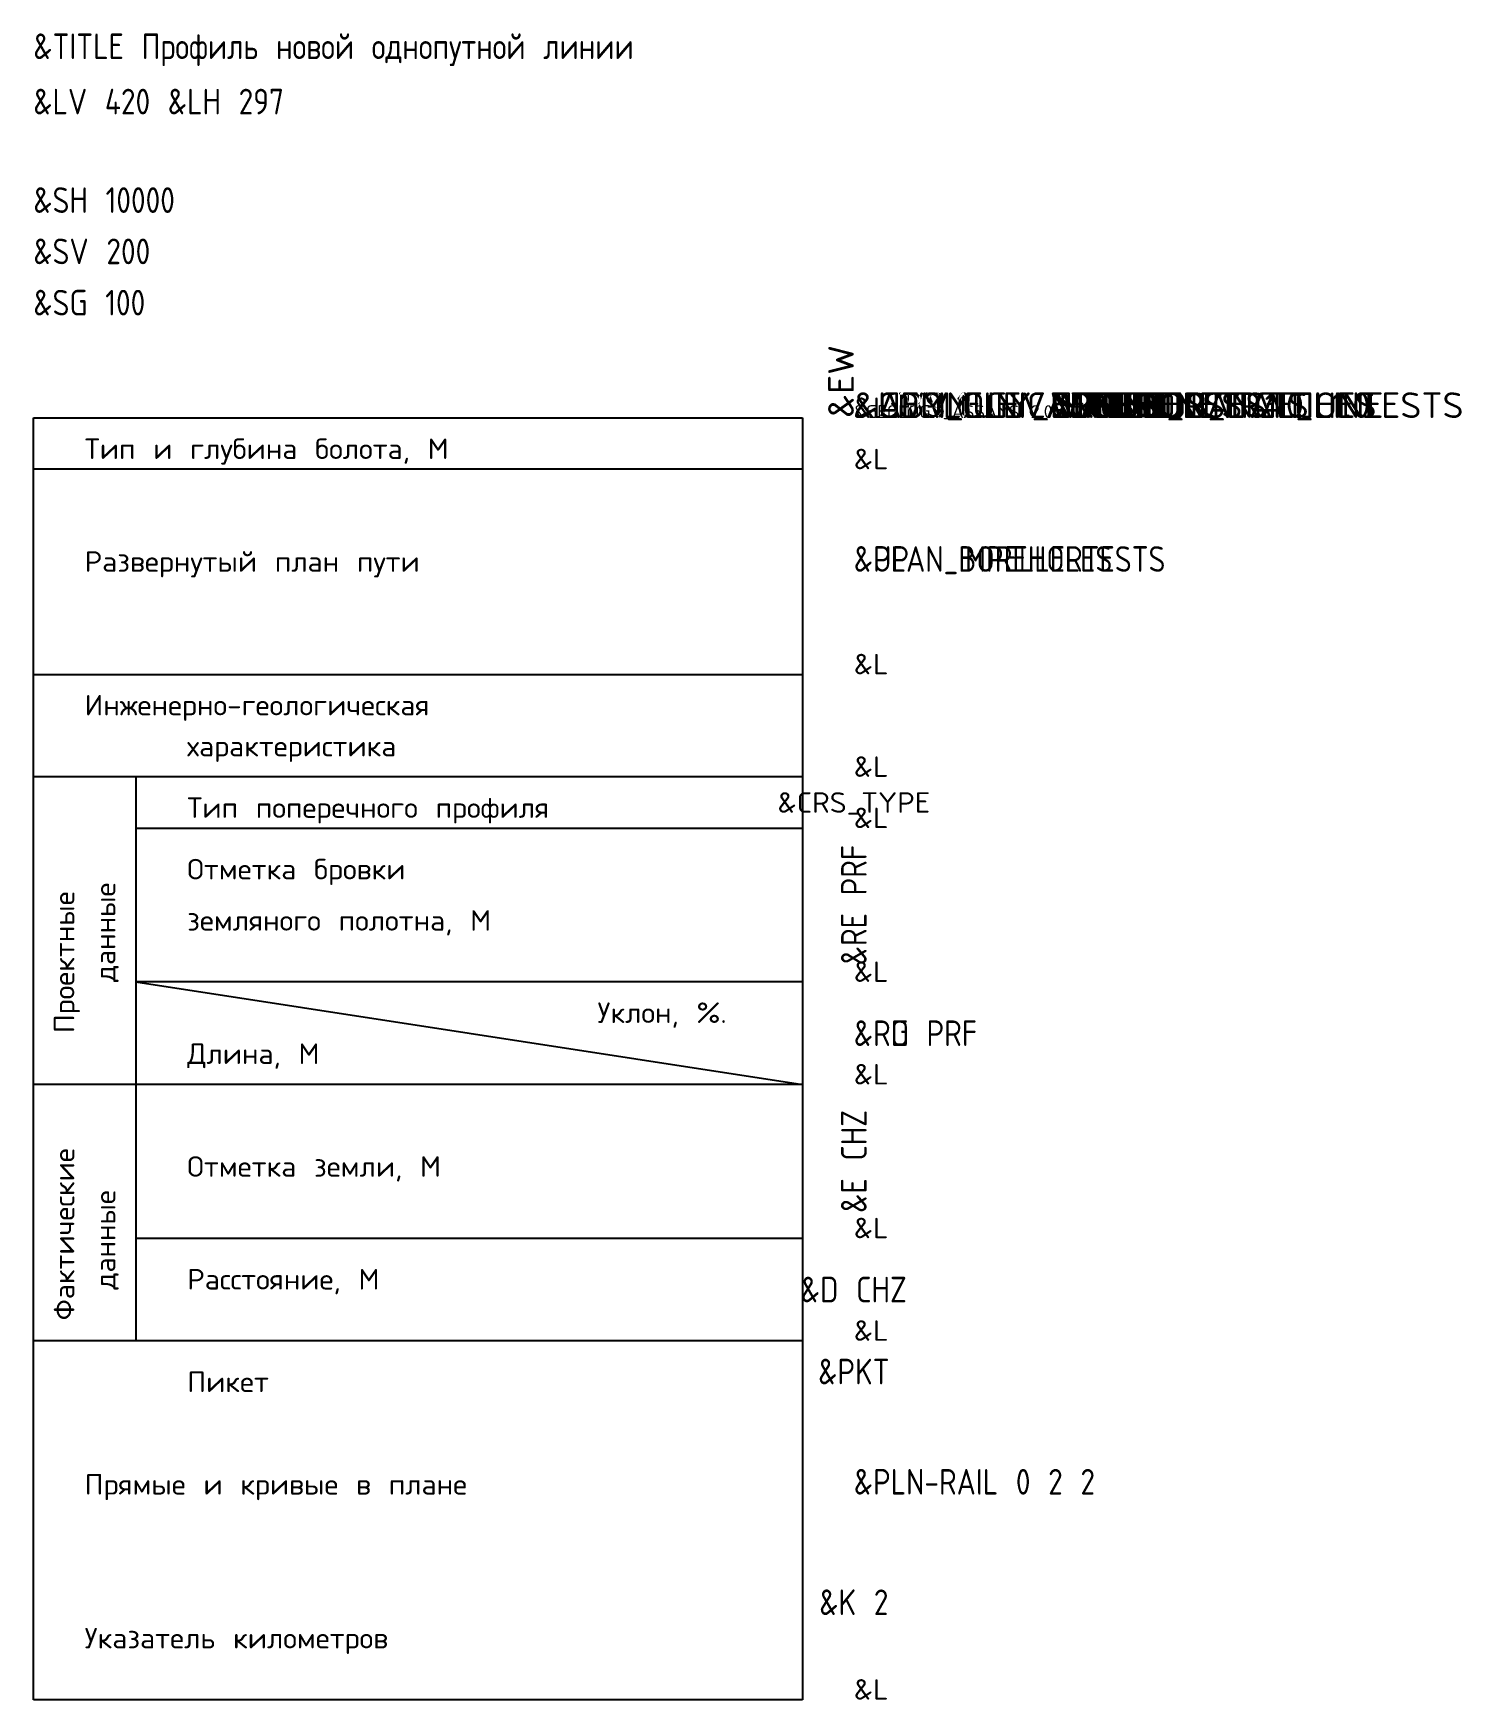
# Model space of a CAD drawing. Extents: x 0 to 139, y 0 to 163.
import ezdxf
from ezdxf.enums import TextEntityAlignment as Align

# ---------------------------------------------------------------- set-up
doc = ezdxf.new("R2010")
doc.units = 0
for name, color, linetype in [('Геология_вода', 7, 'Continuous'), ('Геология_выработки', 7, 'Continuous'), ('Геология_испытания_крыльчаткой', 7, 'Continuous'), ('Геология_контуры', 7, 'Continuous'), ('Геология_мерзлота', 7, 'Continuous'), ('Геология_опробование', 7, 'Continuous'), ('Геология_подписи', 7, 'Continuous'), ('Геология_список_ИГЭ', 7, 'Continuous'), ('Геология_точки_статического_зондирования', 7, 'Continuous'), ('Геология_штриховки', 8, 'Continuous'), ('Километры', 7, 'Continuous'), ('Коммуникации', 7, 'Continuous'), ('Красные отметки', 1, 'Continuous'), ('Красный профиль', 1, 'Continuous'), ('Линейка абсолютных высот', 7, 'Continuous'), ('Пикеты', 7, 'Continuous'), ('Прямые и кривые в плане', 7, 'Continuous'), ('Рабочие отметки', 7, 'Continuous'), ('Развернутый план', 7, 'Continuous'), ('Ссылочные профили', 144, 'Continuous'), ('Таблица', 7, 'Continuous'), ('Таблица отметок', 7, 'Continuous'), ('УВВ', 7, 'Continuous'), ('Черные отметки', 3, 'Continuous'), ('Черный профиль', 3, 'Continuous')]:
    doc.layers.add(name, color=color, linetype=linetype)
doc.styles.get("Standard").update_dxf_attribs({"font": 'txt.shx'})

msp = doc.modelspace()

# ---------------------------------------------------------------- linework, layer by layer
at = {"layer": 'Таблица', "linetype": 'Continuous', "flags": 128}
for points in [[(0, 125), (75, 125)], [(0, 0), (0, 125)], [(75, 125), (75, 0)], [(75, 120), (0, 120)], [(0, 100), (75, 100)], [(75, 90), (0, 90)], [(10, 90), (10, 35)], [(10, 85), (75, 85)], [(75, 70), (10, 70)], [(10, 70), (75, 60)], [(75, 60), (0, 60)], [(10, 45), (75, 45)], [(75, 35), (0, 35)], [(75, 0), (0, 0)]]:
    msp.add_lwpolyline(points, dxfattribs=at)

# ---------------------------------------------------------------- texts
at = {"linetype": 'Continuous', "width": 0.8}
for s, p in [('&TITLE Профиль новой однопутной линии', (0, 160)), ('&LV 420 &LH 297', (0, 154.61))]:
    msp.add_text(s, height=2.5, dxfattribs=at).set_placement(p)
at = {"linetype": 'Continuous'}
msp.add_text('&CRS_TYPE', height=2, dxfattribs=at).set_placement((80, 87.5), align=Align.MIDDLE_CENTER)
at = {"layer": 'Геология_вода', "linetype": 'Continuous'}
msp.add_text('&GEOLOGY_WATER', height=2.5, dxfattribs=at).set_placement((80, 125))
at = {"layer": 'Геология_выработки', "linetype": 'Continuous'}
msp.add_text('&GEOLOGY_BOREHOLES 1.0', height=2.5, dxfattribs=at).set_placement((80, 125))
at = {"layer": 'Геология_испытания_крыльчаткой', "linetype": 'Continuous'}
msp.add_text('&GEOLOGY_IMPELLERTESTS 1.0', height=2.5, dxfattribs=at).set_placement((80, 125))
at = {"layer": 'Геология_контуры', "linetype": 'Continuous'}
msp.add_text('&GEOLOGY_CONTOURS', height=2.5, dxfattribs=at).set_placement((80, 125))
at = {"layer": 'Геология_мерзлота', "linetype": 'Continuous'}
msp.add_text('&GEOLOGY_FROST', height=2.5, dxfattribs=at).set_placement((80, 125))
at = {"layer": 'Геология_опробование', "linetype": 'Continuous'}
msp.add_text('&GEOLOGY_ASSAYS 2.0', height=1.25, dxfattribs=at).set_placement((80, 125))
at = {"layer": 'Геология_подписи', "linetype": 'Continuous'}
msp.add_text('&GEOLOGY_NOTES', height=2.5, dxfattribs=at).set_placement((80, 125))
at = {"layer": 'Геология_список_ИГЭ', "linetype": 'Continuous'}
msp.add_text('&GEOLOGY_LEGEND', height=2.5, dxfattribs=at).set_placement((80, 125))
at = {"layer": 'Геология_точки_статического_зондирования', "linetype": 'Continuous'}
msp.add_text('&GEOLOGY_CONEPENETRATIONTESTS', height=2.5, dxfattribs=at).set_placement((80, 125))
at = {"layer": 'Геология_штриховки', "linetype": 'Continuous'}
msp.add_text('&GEOLOGY_GROUNDS_HATCHES', height=2.5, dxfattribs=at).set_placement((80, 125))
at = {"layer": 'Километры', "linetype": 'Continuous', "width": 0.8}
msp.add_text('&K 2', height=2.5, dxfattribs=at).set_placement((80, 7.5), align=Align.BOTTOM_CENTER)
at = {"layer": 'Коммуникации', "linetype": 'Continuous'}
msp.add_text('&COMMUNICATIONS', height=2.5, dxfattribs=at).set_placement((80, 125))
at = {"layer": 'Красные отметки', "linetype": 'Continuous', "width": 0.8}
msp.add_text('&RE PRF', height=2.5, rotation=90, dxfattribs=at).set_placement((80, 77.5), align=Align.MIDDLE_CENTER)
msp.add_text('&RG PRF', height=2.5, dxfattribs=at).set_placement((80, 65), align=Align.MIDDLE_LEFT)
at = {"layer": 'Красный профиль', "linetype": 'Continuous'}
for s in ['&RPP', '&RPC']:
    msp.add_text(s, height=2.5, dxfattribs=at).set_placement((80, 125))
at = {"layer": 'Красный профиль', "linetype": 'Continuous', "width": 0.8}
msp.add_text('&RD', height=2.5, dxfattribs=at).set_placement((80, 65), align=Align.MIDDLE_LEFT)
at = {"layer": 'Линейка абсолютных высот', "linetype": 'Continuous'}
msp.add_text('&ABS_ELEVATIONS_RANGE_LINE', height=2.5, dxfattribs=at).set_placement((80, 125))
at = {"layer": 'Пикеты', "linetype": 'Continuous', "width": 0.8}
msp.add_text('&PKT', height=2.5, dxfattribs=at).set_placement((80, 30), align=Align.BOTTOM_CENTER)
at = {"layer": 'Прямые и кривые в плане', "linetype": 'Continuous', "width": 0.8}
msp.add_text('&PLN-RAIL 0 2 2', height=2.5, dxfattribs=at).set_placement((80, 20))
at = {"layer": 'Рабочие отметки', "linetype": 'Continuous'}
msp.add_text('&EW', height=2.5, rotation=90, dxfattribs=at).set_placement((80, 125))
at = {"layer": 'Развернутый план', "linetype": 'Continuous', "width": 0.8}
for s in ['&PLAN_IMPELLERTESTS', '&PLAN_BOREHOLES', '&UP']:
    msp.add_text(s, height=2.5, dxfattribs=at).set_placement((80, 110))
at = {"layer": 'Ссылочные профили', "linetype": 'Continuous', "width": 0.8}
for s in ['&REFP 1', '&REFP 0']:
    msp.add_text(s, height=2.5, dxfattribs=at).set_placement((80, 125))
at = {"layer": 'Таблица', "linetype": 'Continuous', "width": 0.8}
for s, p in [('&SH 10000', (0, 145)), ('&SV 200', (0, 140)), ('&SG 100', (0, 135))]:
    msp.add_text(s, height=2.5, dxfattribs=at).set_placement(p)
at = {"layer": 'Таблица', "linetype": 'Continuous'}
for s, p in [('&L', (80, 125)), ('Тип и глубина болота, М', (5, 121)), ('&L', (80, 120)), ('Развернутый план пути', (5, 110)), ('&L', (80, 100)), ('Инженерно-геологическая', (5, 96)), ('характеристика', (15, 92)), ('&L', (80, 90)), ('Тип поперечного профиля', (15, 86)), ('&L', (80, 85)), ('Отметка бровки', (15, 80)), ('земляного полотна, М', (15, 75)), ('&L', (80, 70)), ('Уклон, %%%.', (55, 66)), ('Длина, М', (15, 62)), ('&L', (80, 60)), ('Отметка земли, М', (15, 51)), ('&L', (80, 45)), ('Расстояние, М', (15, 40)), ('&L', (80, 35)), ('Пикет', (15, 30)), ('Прямые и кривые в плане', (5, 20)), ('Указатель километров', (5, 5)), ('&L', (80, 0))]:
    msp.add_text(s, height=2, dxfattribs=at).set_placement(p)
for s, p in [('Проектные', (4, 65)), ('данные', (8, 70)), ('Фактические', (4, 37)), ('данные', (8, 40))]:
    msp.add_text(s, height=2, rotation=90, dxfattribs=at).set_placement(p)
at = {"layer": 'Таблица отметок', "linetype": 'Continuous'}
msp.add_text('&ET', height=2.5, dxfattribs=at).set_placement((80, 125))
at = {"layer": 'УВВ', "linetype": 'Continuous'}
msp.add_text('&UVV', height=2.5, dxfattribs=at).set_placement((80, 125))
at = {"layer": 'Черные отметки', "linetype": 'Continuous', "width": 0.8}
msp.add_text('&E CHZ', height=2.5, rotation=90, dxfattribs=at).set_placement((80, 52.5), align=Align.MIDDLE_CENTER)
msp.add_text('&D CHZ', height=2.5, dxfattribs=at).set_placement((80, 40), align=Align.MIDDLE_CENTER)
at = {"layer": 'Черный профиль', "linetype": 'Continuous'}
msp.add_text('&EP', height=2.5, dxfattribs=at).set_placement((80, 125))

doc.saveas('drawing.dxf')
